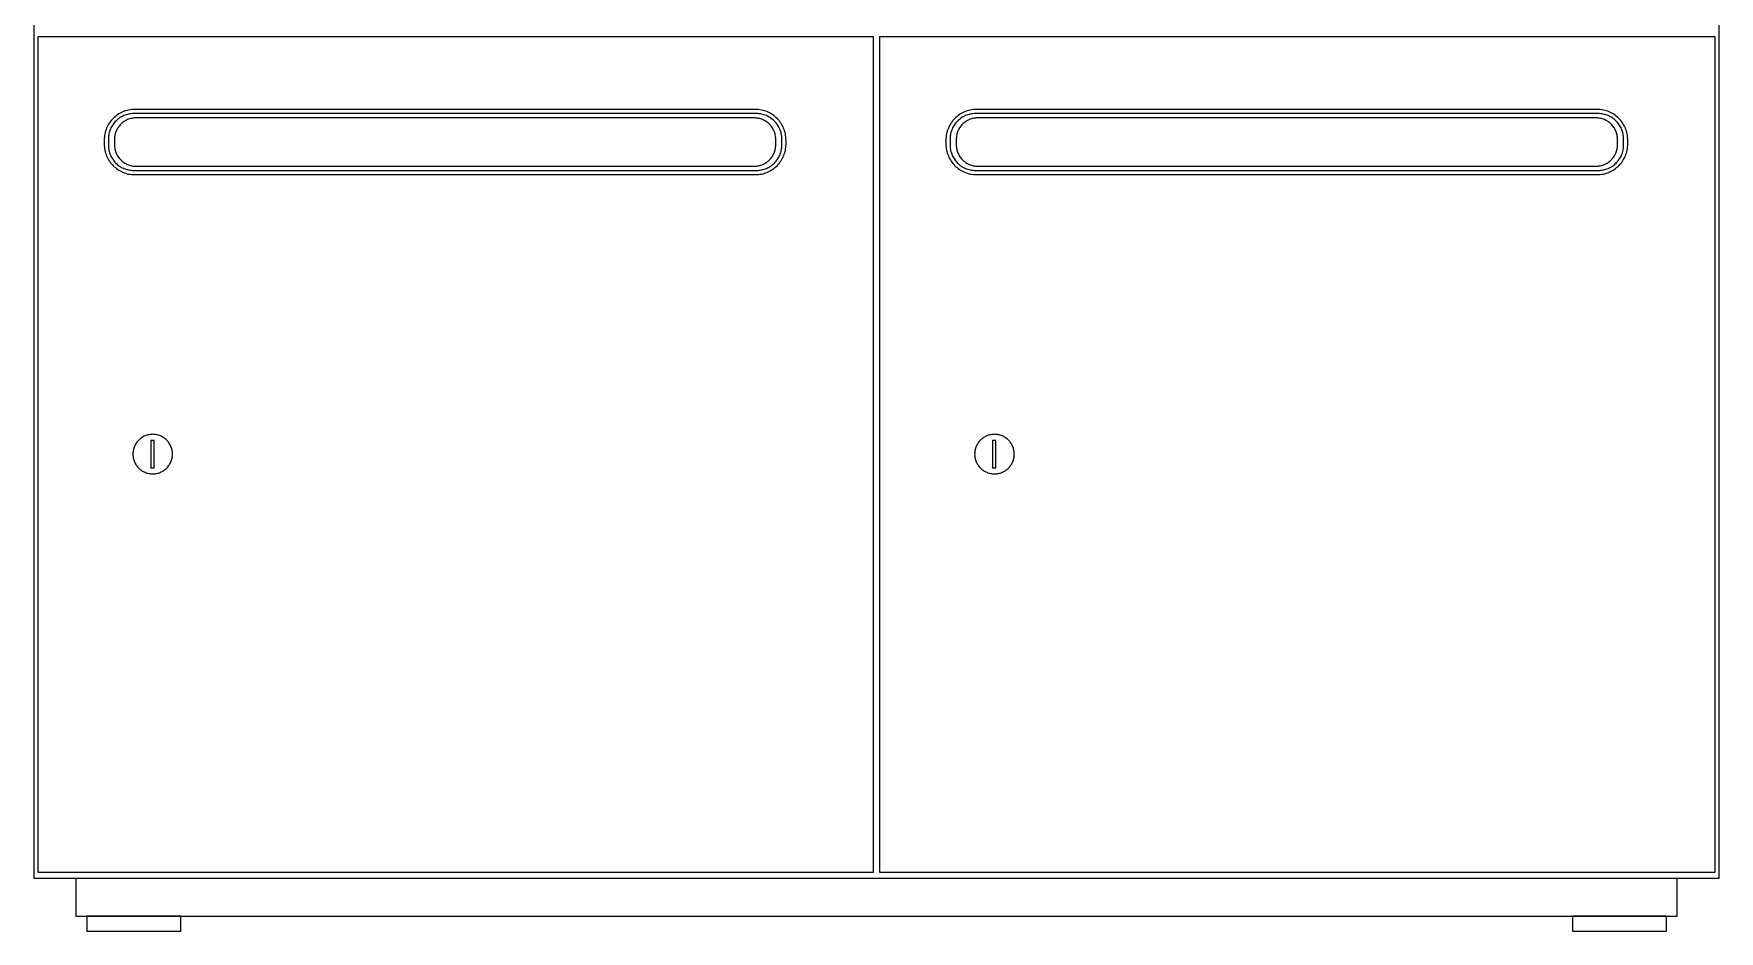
# Model space of a CAD drawing. Header units: millimetres. Extents: x 1075 to 13200, y 678 to 7235.
# Drawn here: x 10491 to 11292, y 5428 to 5855 of the extents above; entities that cross this region are included whole.
import ezdxf

# ---------------------------------------------------------------- set-up
doc = ezdxf.new("R2010")
doc.units = ezdxf.units.MM

msp = doc.modelspace()

# ---------------------------------------------------------------- linework, layer by layer
at = {"color": 0}
for points in [[(11292.31, 6253.04, 0), (10491.31, 6253.04, 0), (10491.31, 5453.04, 0), (11292.31, 5453.04, 0)], [(10890.31, 5853.04, 0), (10493.31, 5853.04, 0), (10493.31, 5456.04, 0), (10890.31, 5456.04, 0)], [(11290.31, 5853.04, 0), (10893.31, 5853.04, 0), (10893.31, 5456.04, 0), (11290.31, 5456.04, 0)], [(10848.81, 5804.02, 0), (10848.79, 5804.77, 0), (10848.73, 5805.5, 0), (10848.64, 5806.23, 0), (10848.51, 5806.94, 0), (10848.35, 5807.65, 0), (10848.16, 5808.34, 0), (10847.93, 5809.01, 0), (10847.67, 5809.67, 0), (10847.38, 5810.31, 0), (10847.05, 5810.94, 0), (10846.71, 5811.55, 0), (10846.33, 5812.14, 0), (10845.92, 5812.71, 0), (10845.49, 5813.25, 0), (10845.03, 5813.78, 0), (10844.55, 5814.29, 0), (10844.05, 5814.77, 0), (10843.52, 5815.22, 0), (10842.97, 5815.65, 0), (10842.4, 5816.06, 0), (10841.81, 5816.44, 0), (10841.21, 5816.79, 0), (10840.58, 5817.11, 0), (10839.94, 5817.4, 0), (10839.28, 5817.66, 0), (10838.6, 5817.89, 0), (10837.92, 5818.08, 0), (10837.21, 5818.25, 0), (10836.5, 5818.37, 0), (10835.77, 5818.47, 0), (10835.04, 5818.52, 0), (10834.29, 5818.54, 0), (10539.33, 5818.54, 0), (10538.58, 5818.52, 0), (10537.85, 5818.47, 0), (10537.12, 5818.37, 0), (10536.4, 5818.25, 0), (10535.7, 5818.08, 0), (10535.01, 5817.89, 0), (10534.34, 5817.66, 0), (10533.68, 5817.4, 0), (10533.04, 5817.11, 0), (10532.41, 5816.79, 0), (10531.8, 5816.44, 0), (10531.21, 5816.06, 0), (10530.64, 5815.65, 0), (10530.1, 5815.22, 0), (10529.57, 5814.77, 0), (10529.06, 5814.29, 0), (10528.58, 5813.78, 0), (10528.13, 5813.25, 0), (10527.7, 5812.71, 0), (10527.29, 5812.14, 0), (10526.91, 5811.55, 0), (10526.56, 5810.94, 0), (10526.24, 5810.31, 0), (10525.95, 5809.67, 0), (10525.69, 5809.01, 0), (10525.46, 5808.34, 0), (10525.27, 5807.65, 0), (10525.1, 5806.94, 0), (10524.98, 5806.23, 0), (10524.88, 5805.5, 0), (10524.83, 5804.77, 0), (10524.81, 5804.02, 0), (10524.81, 5802.06, 0), (10524.83, 5801.31, 0), (10524.88, 5800.58, 0), (10524.98, 5799.85, 0), (10525.1, 5799.14, 0), (10525.27, 5798.43, 0), (10525.46, 5797.75, 0), (10525.69, 5797.07, 0), (10525.95, 5796.41, 0), (10526.24, 5795.77, 0), (10526.56, 5795.14, 0), (10526.91, 5794.53, 0), (10527.29, 5793.95, 0), (10527.7, 5793.38, 0), (10528.13, 5792.83, 0), (10528.58, 5792.3, 0), (10529.06, 5791.8, 0), (10529.57, 5791.32, 0), (10530.1, 5790.86, 0), (10530.64, 5790.43, 0), (10531.21, 5790.02, 0), (10531.8, 5789.64, 0), (10532.41, 5789.29, 0), (10533.04, 5788.97, 0), (10533.68, 5788.68, 0), (10534.34, 5788.42, 0), (10535.01, 5788.19, 0), (10535.7, 5788, 0), (10536.4, 5787.84, 0), (10537.12, 5787.71, 0), (10537.85, 5787.62, 0), (10538.58, 5787.56, 0), (10539.33, 5787.54, 0), (10834.29, 5787.54, 0), (10835.04, 5787.56, 0), (10835.77, 5787.62, 0), (10836.5, 5787.71, 0), (10837.21, 5787.84, 0), (10837.92, 5788, 0), (10838.6, 5788.19, 0), (10839.28, 5788.42, 0), (10839.94, 5788.68, 0), (10840.58, 5788.97, 0), (10841.21, 5789.29, 0), (10841.81, 5789.64, 0), (10842.4, 5790.02, 0), (10842.97, 5790.43, 0), (10843.52, 5790.86, 0), (10844.05, 5791.32, 0), (10844.55, 5791.8, 0), (10845.03, 5792.3, 0), (10845.49, 5792.83, 0), (10845.92, 5793.38, 0), (10846.33, 5793.95, 0), (10846.71, 5794.53, 0), (10847.05, 5795.14, 0), (10847.38, 5795.77, 0), (10847.67, 5796.41, 0), (10847.93, 5797.07, 0), (10848.16, 5797.75, 0), (10848.35, 5798.43, 0), (10848.51, 5799.14, 0), (10848.64, 5799.85, 0), (10848.73, 5800.58, 0), (10848.79, 5801.31, 0), (10848.81, 5802.06, 0)], [(10846.81, 5804.54, 0), (10846.79, 5805.16, 0), (10846.75, 5805.77, 0), (10846.67, 5806.37, 0), (10846.56, 5806.96, 0), (10846.43, 5807.54, 0), (10846.27, 5808.11, 0), (10846.08, 5808.66, 0), (10845.86, 5809.21, 0), (10845.62, 5809.74, 0), (10845.36, 5810.26, 0), (10845.07, 5810.76, 0), (10844.76, 5811.25, 0), (10844.42, 5811.72, 0), (10844.07, 5812.17, 0), (10843.69, 5812.61, 0), (10843.29, 5813.02, 0), (10842.87, 5813.42, 0), (10842.44, 5813.8, 0), (10841.99, 5814.15, 0), (10841.52, 5814.49, 0), (10841.03, 5814.8, 0), (10840.53, 5815.09, 0), (10840.01, 5815.36, 0), (10839.48, 5815.6, 0), (10838.93, 5815.81, 0), (10838.37, 5816, 0), (10837.81, 5816.16, 0), (10837.23, 5816.3, 0), (10836.63, 5816.4, 0), (10836.03, 5816.48, 0), (10835.43, 5816.53, 0), (10834.81, 5816.54, 0), (10538.81, 5816.54, 0), (10538.19, 5816.53, 0), (10537.58, 5816.48, 0), (10536.98, 5816.4, 0), (10536.39, 5816.3, 0), (10535.81, 5816.16, 0), (10535.24, 5816, 0), (10534.69, 5815.81, 0), (10534.14, 5815.6, 0), (10533.61, 5815.36, 0), (10533.09, 5815.09, 0), (10532.59, 5814.8, 0), (10532.1, 5814.49, 0), (10531.63, 5814.15, 0), (10531.18, 5813.8, 0), (10530.74, 5813.42, 0), (10530.33, 5813.02, 0), (10529.93, 5812.61, 0), (10529.55, 5812.17, 0), (10529.19, 5811.72, 0), (10528.86, 5811.25, 0), (10528.55, 5810.76, 0), (10528.26, 5810.26, 0), (10527.99, 5809.74, 0), (10527.75, 5809.21, 0), (10527.54, 5808.66, 0), (10527.35, 5808.11, 0), (10527.19, 5807.54, 0), (10527.05, 5806.96, 0), (10526.95, 5806.37, 0), (10526.87, 5805.77, 0), (10526.82, 5805.16, 0), (10526.81, 5804.54, 0), (10526.81, 5801.54, 0), (10526.82, 5800.92, 0), (10526.87, 5800.31, 0), (10526.95, 5799.71, 0), (10527.05, 5799.12, 0), (10527.19, 5798.54, 0), (10527.35, 5797.97, 0), (10527.54, 5797.42, 0), (10527.75, 5796.87, 0), (10527.99, 5796.34, 0), (10528.26, 5795.82, 0), (10528.55, 5795.32, 0), (10528.86, 5794.83, 0), (10529.19, 5794.36, 0), (10529.55, 5793.91, 0), (10529.93, 5793.47, 0), (10530.33, 5793.06, 0), (10530.74, 5792.66, 0), (10531.18, 5792.28, 0), (10531.63, 5791.93, 0), (10532.1, 5791.59, 0), (10532.59, 5791.28, 0), (10533.09, 5790.99, 0), (10533.61, 5790.73, 0), (10534.14, 5790.48, 0), (10534.69, 5790.27, 0), (10535.24, 5790.08, 0), (10535.81, 5789.92, 0), (10536.39, 5789.78, 0), (10536.98, 5789.68, 0), (10537.58, 5789.6, 0), (10538.19, 5789.56, 0), (10538.81, 5789.54, 0), (10834.81, 5789.54, 0), (10835.43, 5789.56, 0), (10836.03, 5789.6, 0), (10836.63, 5789.68, 0), (10837.23, 5789.78, 0), (10837.81, 5789.92, 0), (10838.37, 5790.08, 0), (10838.93, 5790.27, 0), (10839.48, 5790.48, 0), (10840.01, 5790.72, 0), (10840.53, 5790.99, 0), (10841.03, 5791.28, 0), (10841.52, 5791.59, 0), (10841.99, 5791.93, 0), (10842.44, 5792.28, 0), (10842.87, 5792.66, 0), (10843.29, 5793.06, 0), (10843.69, 5793.47, 0), (10844.07, 5793.91, 0), (10844.42, 5794.36, 0), (10844.76, 5794.83, 0), (10845.07, 5795.32, 0), (10845.36, 5795.82, 0), (10845.62, 5796.34, 0), (10845.86, 5796.87, 0), (10846.08, 5797.42, 0), (10846.27, 5797.97, 0), (10846.43, 5798.54, 0), (10846.56, 5799.12, 0), (10846.67, 5799.71, 0), (10846.75, 5800.31, 0), (10846.79, 5800.92, 0), (10846.81, 5801.54, 0)], [(11248.81, 5804.02, 0), (11248.79, 5804.77, 0), (11248.73, 5805.5, 0), (11248.64, 5806.23, 0), (11248.51, 5806.94, 0), (11248.35, 5807.65, 0), (11248.16, 5808.34, 0), (11247.93, 5809.01, 0), (11247.67, 5809.67, 0), (11247.38, 5810.31, 0), (11247.05, 5810.94, 0), (11246.71, 5811.55, 0), (11246.33, 5812.14, 0), (11245.92, 5812.71, 0), (11245.49, 5813.25, 0), (11245.03, 5813.78, 0), (11244.55, 5814.29, 0), (11244.05, 5814.77, 0), (11243.52, 5815.22, 0), (11242.97, 5815.65, 0), (11242.4, 5816.06, 0), (11241.81, 5816.44, 0), (11241.21, 5816.79, 0), (11240.58, 5817.11, 0), (11239.94, 5817.4, 0), (11239.28, 5817.66, 0), (11238.6, 5817.89, 0), (11237.92, 5818.08, 0), (11237.21, 5818.25, 0), (11236.5, 5818.37, 0), (11235.77, 5818.47, 0), (11235.04, 5818.52, 0), (11234.29, 5818.54, 0), (10939.33, 5818.54, 0), (10938.58, 5818.52, 0), (10937.85, 5818.47, 0), (10937.12, 5818.37, 0), (10936.4, 5818.25, 0), (10935.7, 5818.08, 0), (10935.01, 5817.89, 0), (10934.34, 5817.66, 0), (10933.68, 5817.4, 0), (10933.04, 5817.11, 0), (10932.41, 5816.79, 0), (10931.8, 5816.44, 0), (10931.21, 5816.06, 0), (10930.64, 5815.65, 0), (10930.1, 5815.22, 0), (10929.57, 5814.77, 0), (10929.06, 5814.29, 0), (10928.58, 5813.78, 0), (10928.13, 5813.25, 0), (10927.7, 5812.71, 0), (10927.29, 5812.14, 0), (10926.91, 5811.55, 0), (10926.56, 5810.94, 0), (10926.24, 5810.31, 0), (10925.95, 5809.67, 0), (10925.69, 5809.01, 0), (10925.46, 5808.34, 0), (10925.27, 5807.65, 0), (10925.1, 5806.94, 0), (10924.98, 5806.23, 0), (10924.88, 5805.5, 0), (10924.83, 5804.77, 0), (10924.81, 5804.02, 0), (10924.81, 5802.06, 0), (10924.83, 5801.31, 0), (10924.88, 5800.58, 0), (10924.98, 5799.85, 0), (10925.1, 5799.14, 0), (10925.27, 5798.43, 0), (10925.46, 5797.75, 0), (10925.69, 5797.07, 0), (10925.95, 5796.41, 0), (10926.24, 5795.77, 0), (10926.56, 5795.14, 0), (10926.91, 5794.53, 0), (10927.29, 5793.95, 0), (10927.7, 5793.38, 0), (10928.13, 5792.83, 0), (10928.58, 5792.3, 0), (10929.06, 5791.8, 0), (10929.57, 5791.32, 0), (10930.1, 5790.86, 0), (10930.64, 5790.43, 0), (10931.21, 5790.02, 0), (10931.8, 5789.64, 0), (10932.41, 5789.29, 0), (10933.04, 5788.97, 0), (10933.68, 5788.68, 0), (10934.34, 5788.42, 0), (10935.01, 5788.19, 0), (10935.7, 5788, 0), (10936.4, 5787.84, 0), (10937.12, 5787.71, 0), (10937.85, 5787.62, 0), (10938.58, 5787.56, 0), (10939.33, 5787.54, 0), (11234.29, 5787.54, 0), (11235.04, 5787.56, 0), (11235.77, 5787.62, 0), (11236.5, 5787.71, 0), (11237.21, 5787.84, 0), (11237.92, 5788, 0), (11238.6, 5788.19, 0), (11239.28, 5788.42, 0), (11239.94, 5788.68, 0), (11240.58, 5788.97, 0), (11241.21, 5789.29, 0), (11241.81, 5789.64, 0), (11242.4, 5790.02, 0), (11242.97, 5790.43, 0), (11243.52, 5790.86, 0), (11244.05, 5791.32, 0), (11244.55, 5791.8, 0), (11245.03, 5792.3, 0), (11245.49, 5792.83, 0), (11245.92, 5793.38, 0), (11246.33, 5793.95, 0), (11246.71, 5794.53, 0), (11247.05, 5795.14, 0), (11247.38, 5795.77, 0), (11247.67, 5796.41, 0), (11247.93, 5797.07, 0), (11248.16, 5797.75, 0), (11248.35, 5798.43, 0), (11248.51, 5799.14, 0), (11248.64, 5799.85, 0), (11248.73, 5800.58, 0), (11248.79, 5801.31, 0), (11248.81, 5802.06, 0)], [(11246.81, 5804.54, 0), (11246.79, 5805.16, 0), (11246.75, 5805.77, 0), (11246.67, 5806.37, 0), (11246.56, 5806.96, 0), (11246.43, 5807.54, 0), (11246.27, 5808.11, 0), (11246.08, 5808.66, 0), (11245.86, 5809.21, 0), (11245.62, 5809.74, 0), (11245.36, 5810.26, 0), (11245.07, 5810.76, 0), (11244.76, 5811.25, 0), (11244.42, 5811.72, 0), (11244.07, 5812.17, 0), (11243.69, 5812.61, 0), (11243.29, 5813.02, 0), (11242.87, 5813.42, 0), (11242.44, 5813.8, 0), (11241.99, 5814.15, 0), (11241.52, 5814.49, 0), (11241.03, 5814.8, 0), (11240.53, 5815.09, 0), (11240.01, 5815.36, 0), (11239.48, 5815.6, 0), (11238.93, 5815.81, 0), (11238.37, 5816, 0), (11237.81, 5816.16, 0), (11237.23, 5816.3, 0), (11236.63, 5816.4, 0), (11236.03, 5816.48, 0), (11235.43, 5816.53, 0), (11234.81, 5816.54, 0), (10938.81, 5816.54, 0), (10938.19, 5816.53, 0), (10937.58, 5816.48, 0), (10936.98, 5816.4, 0), (10936.39, 5816.3, 0), (10935.81, 5816.16, 0), (10935.24, 5816, 0), (10934.69, 5815.81, 0), (10934.14, 5815.6, 0), (10933.61, 5815.36, 0), (10933.09, 5815.09, 0), (10932.59, 5814.8, 0), (10932.1, 5814.49, 0), (10931.63, 5814.15, 0), (10931.18, 5813.8, 0), (10930.74, 5813.42, 0), (10930.33, 5813.02, 0), (10929.93, 5812.61, 0), (10929.55, 5812.17, 0), (10929.19, 5811.72, 0), (10928.86, 5811.25, 0), (10928.55, 5810.76, 0), (10928.26, 5810.26, 0), (10927.99, 5809.74, 0), (10927.75, 5809.21, 0), (10927.54, 5808.66, 0), (10927.35, 5808.11, 0), (10927.19, 5807.54, 0), (10927.05, 5806.96, 0), (10926.95, 5806.37, 0), (10926.87, 5805.77, 0), (10926.82, 5805.16, 0), (10926.81, 5804.54, 0), (10926.81, 5801.54, 0), (10926.82, 5800.92, 0), (10926.87, 5800.31, 0), (10926.95, 5799.71, 0), (10927.05, 5799.12, 0), (10927.19, 5798.54, 0), (10927.35, 5797.97, 0), (10927.54, 5797.42, 0), (10927.75, 5796.87, 0), (10927.99, 5796.34, 0), (10928.26, 5795.82, 0), (10928.55, 5795.32, 0), (10928.86, 5794.83, 0), (10929.19, 5794.36, 0), (10929.55, 5793.91, 0), (10929.93, 5793.47, 0), (10930.33, 5793.06, 0), (10930.74, 5792.66, 0), (10931.18, 5792.28, 0), (10931.63, 5791.93, 0), (10932.1, 5791.59, 0), (10932.59, 5791.28, 0), (10933.09, 5790.99, 0), (10933.61, 5790.73, 0), (10934.14, 5790.48, 0), (10934.69, 5790.27, 0), (10935.24, 5790.08, 0), (10935.81, 5789.92, 0), (10936.39, 5789.78, 0), (10936.98, 5789.68, 0), (10937.58, 5789.6, 0), (10938.19, 5789.56, 0), (10938.81, 5789.54, 0), (11234.81, 5789.54, 0), (11235.43, 5789.56, 0), (11236.03, 5789.6, 0), (11236.63, 5789.68, 0), (11237.23, 5789.78, 0), (11237.81, 5789.92, 0), (11238.37, 5790.08, 0), (11238.93, 5790.27, 0), (11239.48, 5790.48, 0), (11240.01, 5790.72, 0), (11240.53, 5790.99, 0), (11241.03, 5791.28, 0), (11241.52, 5791.59, 0), (11241.99, 5791.93, 0), (11242.44, 5792.28, 0), (11242.87, 5792.66, 0), (11243.29, 5793.06, 0), (11243.69, 5793.47, 0), (11244.07, 5793.91, 0), (11244.42, 5794.36, 0), (11244.76, 5794.83, 0), (11245.07, 5795.32, 0), (11245.36, 5795.82, 0), (11245.62, 5796.34, 0), (11245.86, 5796.87, 0), (11246.08, 5797.42, 0), (11246.27, 5797.97, 0), (11246.43, 5798.54, 0), (11246.56, 5799.12, 0), (11246.67, 5799.71, 0), (11246.75, 5800.31, 0), (11246.79, 5800.92, 0), (11246.81, 5801.54, 0)], [(10843.92, 5804.35, 0), (10843.9, 5804.87, 0), (10843.86, 5805.38, 0), (10843.8, 5805.89, 0), (10843.71, 5806.39, 0), (10843.6, 5806.89, 0), (10843.46, 5807.37, 0), (10843.3, 5807.84, 0), (10843.12, 5808.3, 0), (10842.91, 5808.75, 0), (10842.69, 5809.19, 0), (10842.44, 5809.61, 0), (10842.18, 5810.03, 0), (10841.9, 5810.43, 0), (10841.59, 5810.81, 0), (10841.28, 5811.18, 0), (10840.94, 5811.53, 0), (10840.59, 5811.87, 0), (10840.22, 5812.19, 0), (10839.83, 5812.49, 0), (10839.43, 5812.77, 0), (10839.02, 5813.04, 0), (10838.6, 5813.28, 0), (10838.16, 5813.51, 0), (10837.71, 5813.71, 0), (10837.25, 5813.89, 0), (10836.77, 5814.05, 0), (10836.29, 5814.19, 0), (10835.8, 5814.3, 0), (10835.3, 5814.39, 0), (10834.79, 5814.46, 0), (10834.28, 5814.5, 0), (10833.75, 5814.51, 0), (10539.86, 5814.51, 0), (10539.34, 5814.5, 0), (10538.83, 5814.46, 0), (10538.32, 5814.39, 0), (10537.82, 5814.3, 0), (10537.33, 5814.19, 0), (10536.84, 5814.05, 0), (10536.37, 5813.89, 0), (10535.91, 5813.71, 0), (10535.46, 5813.51, 0), (10535.02, 5813.28, 0), (10534.6, 5813.04, 0), (10534.18, 5812.77, 0), (10533.79, 5812.49, 0), (10533.4, 5812.19, 0), (10533.03, 5811.87, 0), (10532.68, 5811.53, 0), (10532.34, 5811.18, 0), (10532.02, 5810.81, 0), (10531.72, 5810.43, 0), (10531.44, 5810.03, 0), (10531.17, 5809.61, 0), (10530.93, 5809.19, 0), (10530.7, 5808.75, 0), (10530.5, 5808.3, 0), (10530.32, 5807.84, 0), (10530.16, 5807.37, 0), (10530.02, 5806.89, 0), (10529.91, 5806.39, 0), (10529.82, 5805.89, 0), (10529.75, 5805.38, 0), (10529.71, 5804.87, 0), (10529.7, 5804.35, 0), (10529.7, 5801.73, 0), (10529.71, 5801.21, 0), (10529.75, 5800.7, 0), (10529.82, 5800.19, 0), (10529.91, 5799.69, 0), (10530.02, 5799.2, 0), (10530.16, 5798.71, 0), (10530.32, 5798.24, 0), (10530.5, 5797.78, 0), (10530.7, 5797.33, 0), (10530.93, 5796.89, 0), (10531.17, 5796.47, 0), (10531.44, 5796.05, 0), (10531.72, 5795.66, 0), (10532.02, 5795.27, 0), (10532.34, 5794.9, 0), (10532.68, 5794.55, 0), (10533.03, 5794.21, 0), (10533.4, 5793.89, 0), (10533.79, 5793.59, 0), (10534.18, 5793.31, 0), (10534.6, 5793.04, 0), (10535.02, 5792.8, 0), (10535.46, 5792.57, 0), (10535.91, 5792.37, 0), (10536.37, 5792.19, 0), (10536.84, 5792.03, 0), (10537.33, 5791.89, 0), (10537.82, 5791.78, 0), (10538.32, 5791.69, 0), (10538.83, 5791.62, 0), (10539.34, 5791.58, 0), (10539.86, 5791.57, 0), (10833.75, 5791.57, 0), (10834.28, 5791.58, 0), (10834.79, 5791.62, 0), (10835.3, 5791.69, 0), (10835.8, 5791.78, 0), (10836.29, 5791.89, 0), (10836.77, 5792.03, 0), (10837.25, 5792.19, 0), (10837.71, 5792.37, 0), (10838.16, 5792.57, 0), (10838.6, 5792.8, 0), (10839.02, 5793.04, 0), (10839.43, 5793.31, 0), (10839.83, 5793.59, 0), (10840.22, 5793.89, 0), (10840.59, 5794.21, 0), (10840.94, 5794.55, 0), (10841.28, 5794.9, 0), (10841.59, 5795.27, 0), (10841.9, 5795.66, 0), (10842.18, 5796.05, 0), (10842.44, 5796.47, 0), (10842.69, 5796.89, 0), (10842.91, 5797.33, 0), (10843.12, 5797.78, 0), (10843.3, 5798.24, 0), (10843.46, 5798.71, 0), (10843.6, 5799.2, 0), (10843.71, 5799.69, 0), (10843.8, 5800.19, 0), (10843.86, 5800.7, 0), (10843.9, 5801.21, 0), (10843.92, 5801.73, 0)], [(11243.92, 5804.35, 0), (11243.9, 5804.87, 0), (11243.86, 5805.38, 0), (11243.8, 5805.89, 0), (11243.71, 5806.39, 0), (11243.6, 5806.89, 0), (11243.46, 5807.37, 0), (11243.3, 5807.84, 0), (11243.12, 5808.3, 0), (11242.91, 5808.75, 0), (11242.69, 5809.19, 0), (11242.44, 5809.61, 0), (11242.18, 5810.03, 0), (11241.9, 5810.43, 0), (11241.59, 5810.81, 0), (11241.28, 5811.18, 0), (11240.94, 5811.53, 0), (11240.59, 5811.87, 0), (11240.22, 5812.19, 0), (11239.83, 5812.49, 0), (11239.43, 5812.77, 0), (11239.02, 5813.04, 0), (11238.6, 5813.28, 0), (11238.16, 5813.51, 0), (11237.71, 5813.71, 0), (11237.25, 5813.89, 0), (11236.77, 5814.05, 0), (11236.29, 5814.19, 0), (11235.8, 5814.3, 0), (11235.3, 5814.39, 0), (11234.79, 5814.46, 0), (11234.28, 5814.5, 0), (11233.75, 5814.51, 0), (10939.86, 5814.51, 0), (10939.34, 5814.5, 0), (10938.83, 5814.46, 0), (10938.32, 5814.39, 0), (10937.82, 5814.3, 0), (10937.33, 5814.19, 0), (10936.84, 5814.05, 0), (10936.37, 5813.89, 0), (10935.91, 5813.71, 0), (10935.46, 5813.51, 0), (10935.02, 5813.28, 0), (10934.6, 5813.04, 0), (10934.18, 5812.77, 0), (10933.79, 5812.49, 0), (10933.4, 5812.19, 0), (10933.03, 5811.87, 0), (10932.68, 5811.53, 0), (10932.34, 5811.18, 0), (10932.02, 5810.81, 0), (10931.72, 5810.43, 0), (10931.44, 5810.03, 0), (10931.17, 5809.61, 0), (10930.93, 5809.19, 0), (10930.7, 5808.75, 0), (10930.5, 5808.3, 0), (10930.32, 5807.84, 0), (10930.16, 5807.37, 0), (10930.02, 5806.89, 0), (10929.91, 5806.39, 0), (10929.82, 5805.89, 0), (10929.75, 5805.38, 0), (10929.71, 5804.87, 0), (10929.7, 5804.35, 0), (10929.7, 5801.73, 0), (10929.71, 5801.21, 0), (10929.75, 5800.7, 0), (10929.82, 5800.19, 0), (10929.91, 5799.69, 0), (10930.02, 5799.2, 0), (10930.16, 5798.71, 0), (10930.32, 5798.24, 0), (10930.5, 5797.78, 0), (10930.7, 5797.33, 0), (10930.93, 5796.89, 0), (10931.17, 5796.47, 0), (10931.44, 5796.05, 0), (10931.72, 5795.66, 0), (10932.02, 5795.27, 0), (10932.34, 5794.9, 0), (10932.68, 5794.55, 0), (10933.03, 5794.21, 0), (10933.4, 5793.89, 0), (10933.79, 5793.59, 0), (10934.18, 5793.31, 0), (10934.6, 5793.04, 0), (10935.02, 5792.8, 0), (10935.46, 5792.57, 0), (10935.91, 5792.37, 0), (10936.37, 5792.19, 0), (10936.84, 5792.03, 0), (10937.33, 5791.89, 0), (10937.82, 5791.78, 0), (10938.32, 5791.69, 0), (10938.83, 5791.62, 0), (10939.34, 5791.58, 0), (10939.86, 5791.57, 0), (11233.75, 5791.57, 0), (11234.28, 5791.58, 0), (11234.79, 5791.62, 0), (11235.3, 5791.69, 0), (11235.8, 5791.78, 0), (11236.29, 5791.89, 0), (11236.77, 5792.03, 0), (11237.25, 5792.19, 0), (11237.71, 5792.37, 0), (11238.16, 5792.57, 0), (11238.6, 5792.8, 0), (11239.02, 5793.04, 0), (11239.43, 5793.31, 0), (11239.83, 5793.59, 0), (11240.22, 5793.89, 0), (11240.59, 5794.21, 0), (11240.94, 5794.55, 0), (11241.28, 5794.9, 0), (11241.59, 5795.27, 0), (11241.9, 5795.66, 0), (11242.18, 5796.05, 0), (11242.44, 5796.47, 0), (11242.69, 5796.89, 0), (11242.91, 5797.33, 0), (11243.12, 5797.78, 0), (11243.3, 5798.24, 0), (11243.46, 5798.71, 0), (11243.6, 5799.2, 0), (11243.71, 5799.69, 0), (11243.8, 5800.19, 0), (11243.86, 5800.7, 0), (11243.9, 5801.21, 0), (11243.92, 5801.73, 0)], [(10557.26, 5654.69, 0.48), (10557.25, 5655.18, 0.48), (10557.21, 5655.65, 0.48), (10557.15, 5656.13, 0.48), (10557.07, 5656.59, 0.48), (10556.96, 5657.04, 0.48), (10556.84, 5657.49, 0.48), (10556.69, 5657.93, 0.48), (10556.52, 5658.35, 0.48), (10556.33, 5658.77, 0.48), (10556.12, 5659.17, 0.48), (10555.9, 5659.57, 0.48), (10555.65, 5659.95, 0.48), (10555.39, 5660.32, 0.48), (10555.11, 5660.67, 0.48), (10554.81, 5661.02, 0.48), (10554.5, 5661.34, 0.48), (10554.18, 5661.65, 0.48), (10553.83, 5661.95, 0.48), (10553.48, 5662.23, 0.48), (10553.11, 5662.49, 0.48), (10552.73, 5662.74, 0.48), (10552.33, 5662.96, 0.48), (10551.93, 5663.17, 0.48), (10551.51, 5663.36, 0.48), (10551.09, 5663.53, 0.48), (10550.65, 5663.68, 0.48), (10550.2, 5663.8, 0.48), (10549.75, 5663.91, 0.48), (10549.29, 5663.99, 0.48), (10548.81, 5664.05, 0.48), (10548.34, 5664.09, 0.48), (10547.85, 5664.1, 0.48), (10547.37, 5664.09, 0.48), (10546.89, 5664.05, 0.48), (10546.42, 5663.99, 0.48), (10545.96, 5663.91, 0.48), (10545.51, 5663.8, 0.48), (10545.06, 5663.68, 0.48), (10544.62, 5663.53, 0.48), (10544.2, 5663.36, 0.48), (10543.78, 5663.17, 0.48), (10543.37, 5662.96, 0.48), (10542.98, 5662.74, 0.48), (10542.6, 5662.49, 0.48), (10542.23, 5662.23, 0.48), (10541.87, 5661.95, 0.48), (10541.53, 5661.65, 0.48), (10541.21, 5661.34, 0.48), (10540.89, 5661.02, 0.48), (10540.6, 5660.67, 0.48), (10540.32, 5660.32, 0.48), (10540.06, 5659.95, 0.48), (10539.81, 5659.57, 0.48), (10539.59, 5659.17, 0.48), (10539.38, 5658.77, 0.48), (10539.19, 5658.35, 0.48), (10539.02, 5657.93, 0.48), (10538.87, 5657.49, 0.48), (10538.75, 5657.04, 0.48), (10538.64, 5656.59, 0.48), (10538.56, 5656.13, 0.48), (10538.5, 5655.65, 0.48), (10538.46, 5655.18, 0.48), (10538.45, 5654.69, 0.48), (10538.46, 5654.21, 0.48), (10538.5, 5653.73, 0.48), (10538.56, 5653.26, 0.48), (10538.64, 5652.8, 0.48), (10538.75, 5652.35, 0.48), (10538.87, 5651.9, 0.48), (10539.02, 5651.46, 0.48), (10539.19, 5651.04, 0.48), (10539.38, 5650.62, 0.48), (10539.59, 5650.21, 0.48), (10539.81, 5649.82, 0.48), (10540.06, 5649.44, 0.48), (10540.32, 5649.07, 0.48), (10540.6, 5648.71, 0.48), (10540.89, 5648.37, 0.48), (10541.21, 5648.05, 0.48), (10541.53, 5647.73, 0.48), (10541.87, 5647.44, 0.48), (10542.23, 5647.16, 0.48), (10542.6, 5646.9, 0.48), (10542.98, 5646.65, 0.48), (10543.37, 5646.43, 0.48), (10543.78, 5646.22, 0.48), (10544.2, 5646.03, 0.48), (10544.62, 5645.86, 0.48), (10545.06, 5645.71, 0.48), (10545.51, 5645.59, 0.48), (10545.96, 5645.48, 0.48), (10546.42, 5645.4, 0.48), (10546.89, 5645.34, 0.48), (10547.37, 5645.3, 0.48), (10547.85, 5645.29, 0.48), (10548.34, 5645.3, 0.48), (10548.81, 5645.34, 0.48), (10549.29, 5645.4, 0.48), (10549.75, 5645.48, 0.48), (10550.2, 5645.59, 0.48), (10550.65, 5645.71, 0.48), (10551.09, 5645.86, 0.48), (10551.51, 5646.03, 0.48), (10551.93, 5646.22, 0.48), (10552.33, 5646.43, 0.48), (10552.73, 5646.65, 0.48), (10553.11, 5646.9, 0.48), (10553.48, 5647.16, 0.48), (10553.83, 5647.44, 0.48), (10554.18, 5647.73, 0.48), (10554.5, 5648.05, 0.48), (10554.81, 5648.37, 0.48), (10555.11, 5648.71, 0.48), (10555.39, 5649.07, 0.48), (10555.65, 5649.44, 0.48), (10555.9, 5649.82, 0.48), (10556.12, 5650.21, 0.48), (10556.33, 5650.62, 0.48), (10556.52, 5651.04, 0.48), (10556.69, 5651.46, 0.48), (10556.84, 5651.9, 0.48), (10556.96, 5652.35, 0.48), (10557.07, 5652.8, 0.48), (10557.15, 5653.26, 0.48), (10557.21, 5653.73, 0.48), (10557.25, 5654.21, 0.48)], [(10957.26, 5654.69, 0.48), (10957.25, 5655.18, 0.48), (10957.21, 5655.65, 0.48), (10957.15, 5656.13, 0.48), (10957.07, 5656.59, 0.48), (10956.96, 5657.04, 0.48), (10956.84, 5657.49, 0.48), (10956.69, 5657.93, 0.48), (10956.52, 5658.35, 0.48), (10956.33, 5658.77, 0.48), (10956.12, 5659.17, 0.48), (10955.9, 5659.57, 0.48), (10955.65, 5659.95, 0.48), (10955.39, 5660.32, 0.48), (10955.11, 5660.67, 0.48), (10954.81, 5661.02, 0.48), (10954.5, 5661.34, 0.48), (10954.18, 5661.65, 0.48), (10953.83, 5661.95, 0.48), (10953.48, 5662.23, 0.48), (10953.11, 5662.49, 0.48), (10952.73, 5662.74, 0.48), (10952.33, 5662.96, 0.48), (10951.93, 5663.17, 0.48), (10951.51, 5663.36, 0.48), (10951.09, 5663.53, 0.48), (10950.65, 5663.68, 0.48), (10950.2, 5663.8, 0.48), (10949.75, 5663.91, 0.48), (10949.29, 5663.99, 0.48), (10948.81, 5664.05, 0.48), (10948.34, 5664.09, 0.48), (10947.85, 5664.1, 0.48), (10947.37, 5664.09, 0.48), (10946.89, 5664.05, 0.48), (10946.42, 5663.99, 0.48), (10945.96, 5663.91, 0.48), (10945.51, 5663.8, 0.48), (10945.06, 5663.68, 0.48), (10944.62, 5663.53, 0.48), (10944.2, 5663.36, 0.48), (10943.78, 5663.17, 0.48), (10943.37, 5662.96, 0.48), (10942.98, 5662.74, 0.48), (10942.6, 5662.49, 0.48), (10942.23, 5662.23, 0.48), (10941.87, 5661.95, 0.48), (10941.53, 5661.65, 0.48), (10941.21, 5661.34, 0.48), (10940.89, 5661.02, 0.48), (10940.6, 5660.67, 0.48), (10940.32, 5660.32, 0.48), (10940.06, 5659.95, 0.48), (10939.81, 5659.57, 0.48), (10939.59, 5659.17, 0.48), (10939.38, 5658.77, 0.48), (10939.19, 5658.35, 0.48), (10939.02, 5657.93, 0.48), (10938.87, 5657.49, 0.48), (10938.75, 5657.04, 0.48), (10938.64, 5656.59, 0.48), (10938.56, 5656.13, 0.48), (10938.5, 5655.65, 0.48), (10938.46, 5655.18, 0.48), (10938.45, 5654.69, 0.48), (10938.46, 5654.21, 0.48), (10938.5, 5653.73, 0.48), (10938.56, 5653.26, 0.48), (10938.64, 5652.8, 0.48), (10938.75, 5652.35, 0.48), (10938.87, 5651.9, 0.48), (10939.02, 5651.46, 0.48), (10939.19, 5651.04, 0.48), (10939.38, 5650.62, 0.48), (10939.59, 5650.21, 0.48), (10939.81, 5649.82, 0.48), (10940.06, 5649.44, 0.48), (10940.32, 5649.07, 0.48), (10940.6, 5648.71, 0.48), (10940.89, 5648.37, 0.48), (10941.21, 5648.05, 0.48), (10941.53, 5647.73, 0.48), (10941.87, 5647.44, 0.48), (10942.23, 5647.16, 0.48), (10942.6, 5646.9, 0.48), (10942.98, 5646.65, 0.48), (10943.37, 5646.43, 0.48), (10943.78, 5646.22, 0.48), (10944.2, 5646.03, 0.48), (10944.62, 5645.86, 0.48), (10945.06, 5645.71, 0.48), (10945.51, 5645.59, 0.48), (10945.96, 5645.48, 0.48), (10946.42, 5645.4, 0.48), (10946.89, 5645.34, 0.48), (10947.37, 5645.3, 0.48), (10947.85, 5645.29, 0.48), (10948.34, 5645.3, 0.48), (10948.81, 5645.34, 0.48), (10949.29, 5645.4, 0.48), (10949.75, 5645.48, 0.48), (10950.2, 5645.59, 0.48), (10950.65, 5645.71, 0.48), (10951.09, 5645.86, 0.48), (10951.51, 5646.03, 0.48), (10951.93, 5646.22, 0.48), (10952.33, 5646.43, 0.48), (10952.73, 5646.65, 0.48), (10953.11, 5646.9, 0.48), (10953.48, 5647.16, 0.48), (10953.83, 5647.44, 0.48), (10954.18, 5647.73, 0.48), (10954.5, 5648.05, 0.48), (10954.81, 5648.37, 0.48), (10955.11, 5648.71, 0.48), (10955.39, 5649.07, 0.48), (10955.65, 5649.44, 0.48), (10955.9, 5649.82, 0.48), (10956.12, 5650.21, 0.48), (10956.33, 5650.62, 0.48), (10956.52, 5651.04, 0.48), (10956.69, 5651.46, 0.48), (10956.84, 5651.9, 0.48), (10956.96, 5652.35, 0.48), (10957.07, 5652.8, 0.48), (10957.15, 5653.26, 0.48), (10957.21, 5653.73, 0.48), (10957.25, 5654.21, 0.48)], [(10548.58, 5661.17, 0.48), (10546.99, 5661.17, 0.48), (10546.99, 5648.13, 0.48), (10548.58, 5648.13, 0.48)], [(10948.58, 5661.17, 0.48), (10946.99, 5661.17, 0.48), (10946.99, 5648.13, 0.48), (10948.58, 5648.13, 0.48)], [(11272.31, 5453, 16.15), (10511.31, 5453, 16.15), (10511.31, 5435, 16.15), (11272.31, 5435, 16.15)], [(10561.25, 5434.98, 16.15), (10516.56, 5434.98, 16.15), (10516.56, 5427.85, 16.15), (10561.25, 5427.85, 16.15)], [(11267.21, 5434.98, 16.15), (11222.52, 5434.98, 16.15), (11222.52, 5427.85, 16.15), (11267.21, 5427.85, 16.15)]]:
    msp.add_polyline3d(points, close=True, dxfattribs=at)

doc.saveas('drawing.dxf')
